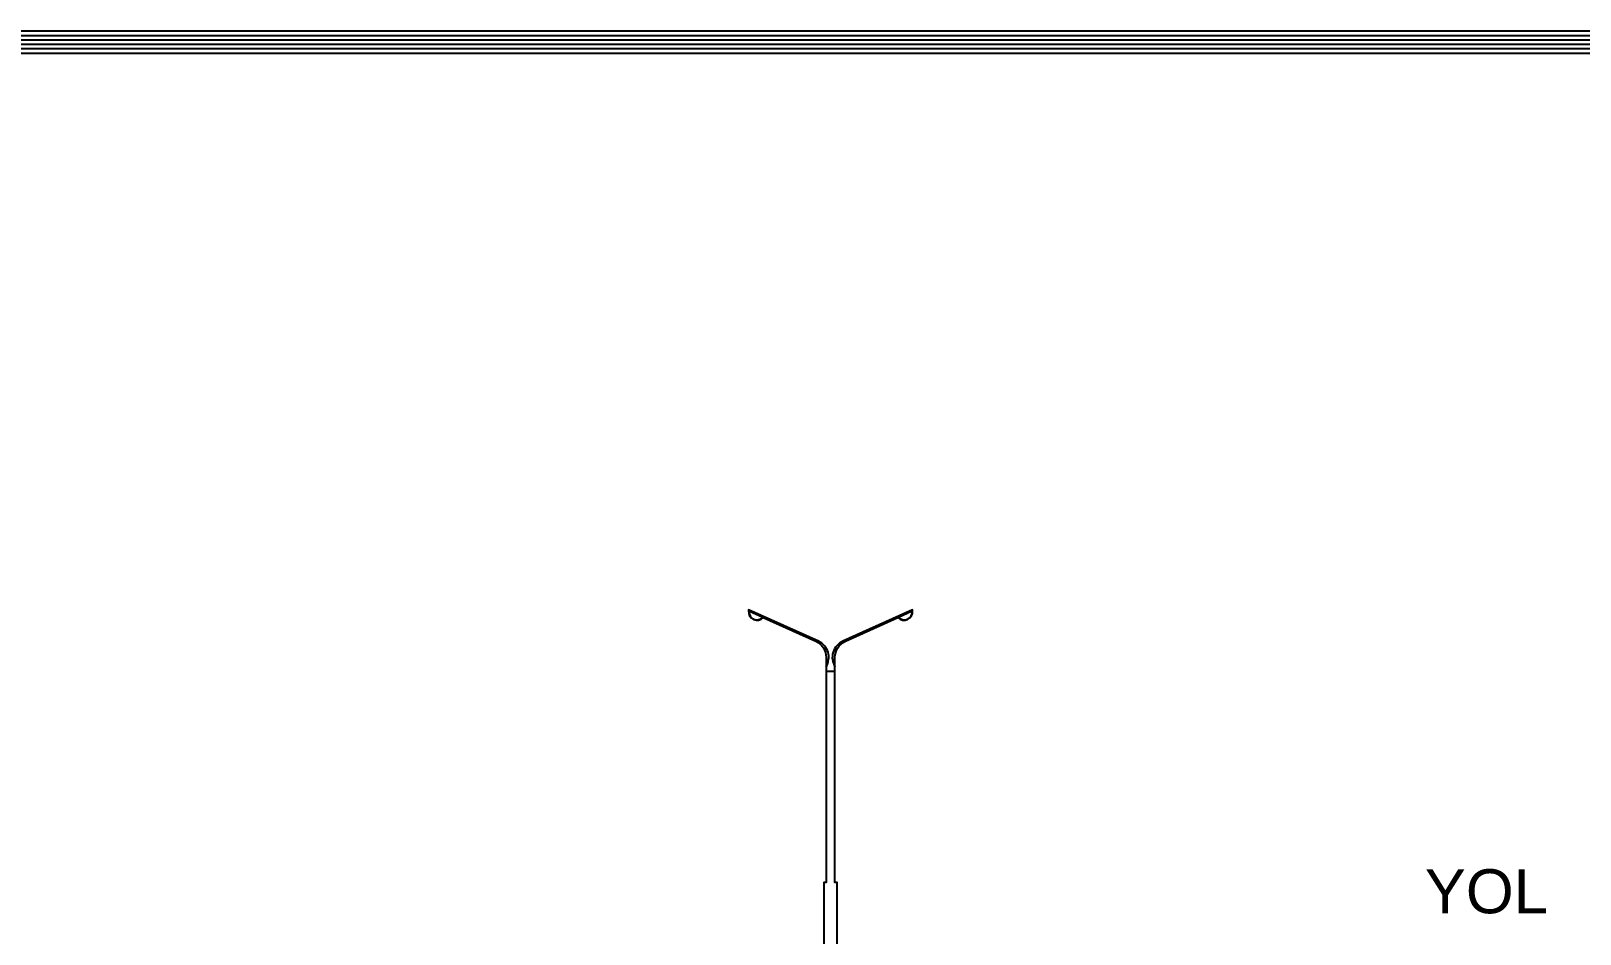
# Model space of a CAD drawing. Header units: millimetres. Extents: x 2046 to 14753, y 2361 to 29276.
# Drawn here: x 3803 to 5561, y 28251 to 29276 of the extents above; entities that cross this region are included whole.
import ezdxf

# ---------------------------------------------------------------- set-up
doc = ezdxf.new("R2010")
doc.units = ezdxf.units.MM
for name, color, linetype, lineweight in [('A.O. DUVAR', 7, 'Continuous', 50), ('ELK-YAZI', 2, 'Continuous', 25), ('yazi', 251, 'Continuous', 25)]:
    doc.layers.add(name, color=color, linetype=linetype, lineweight=lineweight)
doc.styles.get("Standard").update_dxf_attribs({"font": 'arial.ttf'})

msp = doc.modelspace()

# ---------------------------------------------------------------- linework, layer by layer
at = {"layer": 'ELK-YAZI'}
msp.add_line((4705.657, 28549.78), (4715.657, 28549.78), dxfattribs=at)
for points in [[(4705.657, 28554.725, 0.45299298), (4696.89, 28583.488), (4617.522, 28619.337), (4617.522, 28617.982, 0.70844218), (4634.211, 28610.444), (4693.89, 28583.488, -0.29475434), (4705.657, 28565.261), (4705.657, 28309.78), (4703.157, 28309.78), (4703.157, 28193.807, -0.04675)], [(4718.157, 28193.807), (4718.157, 28309.78), (4715.657, 28309.78), (4715.657, 28549.78), (4715.657, 28565.261, -0.29475434), (4727.424, 28583.488), (4787.103, 28610.444, 0.70844218), (4803.792, 28617.982), (4803.792, 28619.337), (4724.424, 28583.488, 0.45299298), (4715.657, 28554.725)]]:
    msp.add_lwpolyline(points, format="xyb", dxfattribs=at)
for points in [[(4618.007, 28617.763, 0.69415037), (4633.727, 28610.662)], [(4787.588, 28610.662, 0.69415037), (4803.307, 28617.763)]]:
    msp.add_lwpolyline(points, format="xyb", close=True, dxfattribs=at)
at = {"layer": 'yazi'}
for points in [[(2995.515, 26057.18), (2995.515, 29275.994), (11484.215, 29275.994), (11484.215, 26057.18)], [(3000.515, 26057.18), (3000.515, 29270.994), (11479.215, 29270.994), (11479.215, 11151.662)], [(3005.515, 8020.024), (3005.515, 29265.994), (11474.215, 29265.994), (11474.215, 26057.18)], [(3010.515, 26057.18), (3010.515, 29260.994), (11469.215, 29260.994), (11469.215, 11151.662)], [(3015.515, 8020.024), (3015.515, 29255.994), (11464.215, 29255.994), (11464.215, 26057.18)], [(3020.515, 26057.18), (3020.515, 29250.994), (11459.215, 29250.994), (11459.215, 11151.662)]]:
    msp.add_lwpolyline(points, dxfattribs=at)

# ---------------------------------------------------------------- texts
at = {"layer": 'A.O. DUVAR'}
msp.add_text('YOL', height=50, dxfattribs=at).set_placement((5384.962, 28274.886, 135674.457))

doc.saveas('drawing.dxf')
